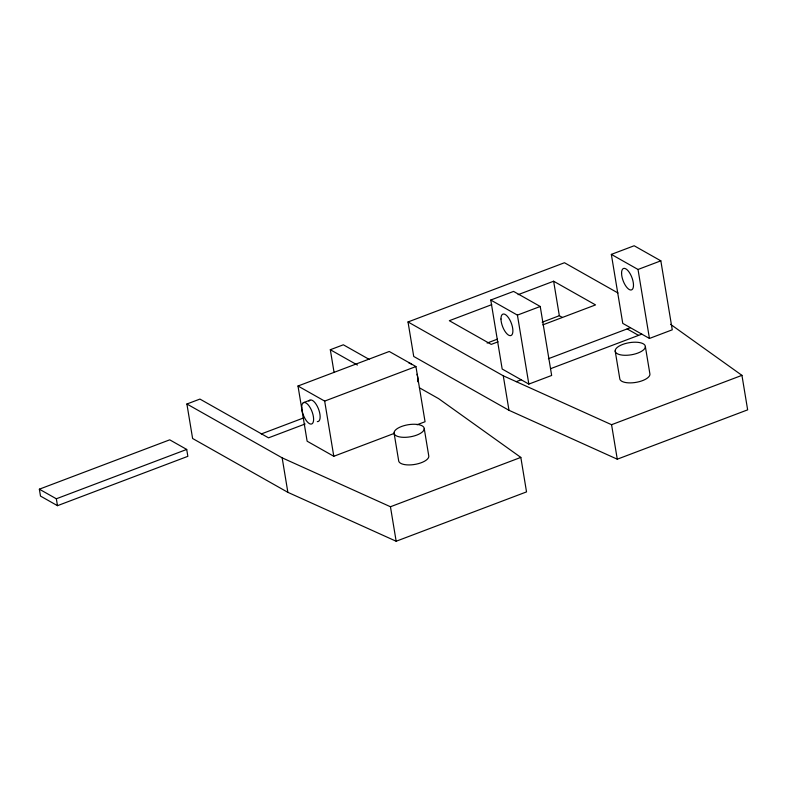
<?xml version="1.0" encoding="UTF-8"?>
<svg xmlns="http://www.w3.org/2000/svg" width="787" height="787" viewBox="0 0 787 787"><rect width="100%" height="100%" fill="white"/><g stroke="black" fill="none" stroke-linecap="round" stroke-linejoin="round"><path stroke-width="1.18" d="M419.343 387.745L438.605 398.635L520.827 457.404L526.533 491.895L396.156 541.24L287.865 492.337L192.608 438.497L186.903 404.006L199.937 399.078L268.524 437.838L305.12 423.986M334.052 372.32L330.314 349.723L343.348 344.795L369.034 359.305M670.583 324.342L741.944 375.35L747.65 409.85L617.274 459.195L508.982 410.293L413.726 356.452L408.02 321.962L564.466 262.74L617.982 292.99M490.754 300.034L513.567 291.406L540.236 306.477L551.657 375.458L528.844 384.095L502.175 369.024L490.754 300.034L517.423 315.115L540.236 306.477M611.342 254.388L634.165 245.76L660.834 260.831L672.255 329.812L649.442 338.449L622.763 323.378L611.342 254.388L638.021 269.469L660.834 260.831M491.737 304.648L449.328 320.702L491.245 344.391L498.122 341.794M518.102 294.672L553.635 281.225L595.543 304.913L542.823 324.874M394.257 433.391L333.796 456.283L307.127 441.202L297.998 386.014L389.25 351.474L415.93 366.545L425.059 421.734L417.08 424.754M39.35 489.18L169.726 439.835L186.706 449.436L187.847 456.332L57.481 505.677L40.491 496.076L39.35 489.18L56.339 498.781L186.706 449.436M303.32 402.688L309.842 400.219M297.998 386.014L324.667 401.095L415.93 366.545M487.133 343.053L497.453 339.148M542.145 322.227L559.341 315.715L562.489 317.495M261.294 433.942L303.605 417.927M548.411 358.715L630.387 327.687M516.272 381.665L521.22 379.787M550.723 368.631L641.818 334.141M186.903 404.006L282.159 457.847L390.45 506.749L520.827 457.404M408.02 321.962L503.277 375.802L611.568 424.705L741.944 375.35M627.131 328.917L638.562 335.38M330.314 349.723L357.426 365.05M638.021 269.469L649.442 338.449M645.37 346.624A15.278 6.139 -9.4 0 1 622.792 355.173A15.278 6.139 -9.4 0 1 622.655 344.44A15.278 6.139 -9.4 0 1 645.37 346.624L649.944 374.219A15.278 6.139 -9.4 0 1 634.922 382.541A15.278 6.139 -9.4 0 1 619.743 378.458L615.168 350.864M611.568 424.705L617.274 459.195M553.635 281.225L559.341 315.715M517.423 315.115L528.844 384.095M503.277 375.802L508.982 410.293M424.252 428.679A15.278 6.139 -9.4 0 1 401.675 437.218A15.278 6.139 -9.4 0 1 401.537 426.485A15.278 6.139 -9.4 0 1 424.252 428.679L428.826 456.273A15.278 6.139 -9.4 0 1 413.805 464.586A15.278 6.139 -9.4 0 1 398.625 460.513L394.051 432.919M390.45 506.749L396.156 541.24M324.667 401.095L333.796 456.283M282.159 457.847L287.865 492.337M56.339 498.781L57.481 505.677M308.927 401.193A11.451 4.683 69.3 0 1 318.273 408.423A11.451 4.683 69.3 0 1 317.318 421.625M408.827 362.955A11.451 4.683 69.3 0 1 411.788 364.627M417.041 374.228A11.451 4.683 69.3 0 1 417.769 381.764M301.706 407.469A11.451 4.683 69.3 0 0 310.796 424.095A11.451 4.683 69.3 0 0 310.491 408.237A11.451 4.683 69.3 0 0 301.706 407.469M500.975 319.02A11.451 4.683 69.3 0 0 510.074 335.656A11.451 4.683 69.3 0 0 509.769 319.788A11.451 4.683 69.3 0 0 500.975 319.02M621.573 273.374A11.451 4.683 69.3 0 0 630.672 290.01A11.451 4.683 69.3 0 0 630.367 274.142A11.451 4.683 69.3 0 0 621.573 273.374"/></g></svg>
